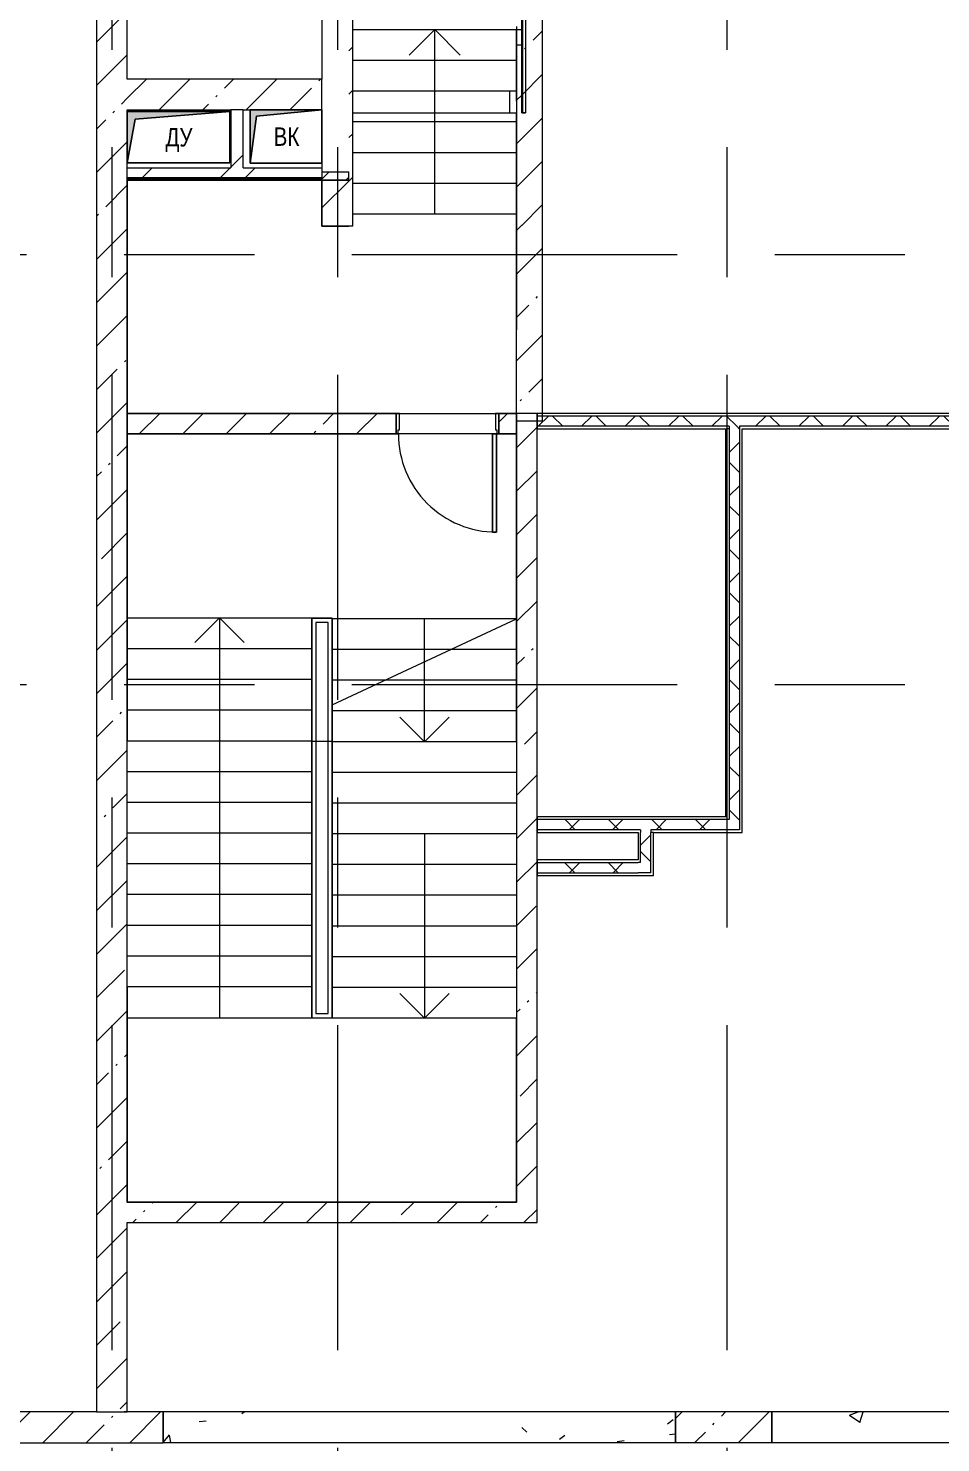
# Model space of a CAD drawing. Header units: millimetres. Extents: x 92932 to 275892, y -43515 to 30371.
# Drawn here: x 103515 to 112420, y -31683 to -17871 of the extents above; entities that cross this region are included whole.
import ezdxf

# ---------------------------------------------------------------- set-up
doc = ezdxf.new("R2010")
doc.units = ezdxf.units.MM
doc.linetypes.add('Осевые', pattern=[6350, 1270, -952.5, 3175, -952.5])
for name, color, linetype, lineweight in [('Двери', 7, 'Continuous', 9), ('Каркас_Импост', 7, 'Continuous', 9), ('Контуры', 7, 'Continuous', 9), ('Линии подступенков-1', 7, 'Continuous', 9), ('Линии свеса', 7, 'Continuous', 9), ('Марки вырезов', 7, 'Continuous', 9), ('Обобщенные модели', 7, 'Continuous', 9), ('Обобщенные модели-1', 7, 'Continuous', 5), ('Общие ребра', 7, 'Continuous', 9), ('Оси-1', 7, 'Осевые', 9), ('Панель', 7, 'Continuous', 9), ('Перекрытия', 7, 'Continuous', 9), ('Стены', 7, 'Continuous', 9), ('Стены-1', 7, 'Continuous', 18), ('Стрелки вверх', 7, 'Continuous', 9), ('Типовые аннотации', 7, 'Continuous', 9), ('Черная _1 сплошная', 7, 'Continuous', 9), ('Штриховка разреза-1', 7, 'Continuous', 9), ('Элементы узлов', 7, 'Continuous', 9)]:
    doc.layers.add(name, color=color, linetype=linetype, lineweight=lineweight)
doc.layers.add('Обобщенные модели-2', color=7, linetype='Continuous', lineweight=9, true_color=0xffbc79)
doc.styles.add('Arial', font='Arial.ttf', dxfattribs={"width": 0.8, "height": 180})
pattern_1 = [(45, (0, 0), (-424.264, 424.264), [600, -100, 20, -100]), (45, (0, 424), (-424.264, 424.264), [])]
pattern_2 = [(45, (0, 0), (-212.132, 212.132), []), (135, (0, 0), (-212.132, -212.132), [])]
pattern_3 = [(50, (0, 0), (1457.472, -127.512), [152.4, -1676.4]), (355, (0, 0), (-281.942, 1528.454), [121.92, -1341.12]), (100.451, (121.5, -10.6), (1175.541, 1400.933), [129.52, -1424.721]), (46.184, (0, 406.4), (2168.632, -336.342), [228.6, -2514.6]), (96.636, (180.7, 378.4), (1899.22, 1979.42), [194.28, -2137.08]), (351.184, (0, 406.4), (1899.24, 1979.402), [182.88, -2011.68]), (21, (203.2, 304.8), (1212.915, -818.121), [152.4, -1676.4]), (326, (203.2, 304.8), (494.417, 1473.504), [121.92, -1341.12]), (71.451, (304.3, 236.6), (1707.337, 655.37), [129.52, -1424.721]), (37.5, (0, 0), (24.7094, 676.4402), [67.056, -1257.808, 67.056, -1294.384, -1346.2]), (37.5, (0, 0), (24.7094, 676.4402), [-2686.304, 67.056, -1279.144]), (7.5, (0, 0), (534.5577, 801.4443), [67.056, -709.168, 67.056, -1227.328, -513.08]), (7.5, (0, 0), (534.5577, 801.4443), [-2070.608, 67.056, -446.024]), (327.5, (-453.14, 0), (1084.7275, -45.8312), [67.056, -440.944, 67.056, -1517.904, -2103.12]), (327.5, (-453.14, 0), (1084.7275, -45.8312), [-2092.96, 67.056, -2036.064]), (317.5, (-656.3, 0), (1185.035, 203.4135), [67.056, -593.344, 67.056, -985.52, -1493.52]), (317.5, (-656.3, 0), (1185.035, 203.4135), [-1712.976, 67.056, -1426.464])]
pattern_4 = [(45, (0, 0), (-502.8943, 502.8943), []), (45, (0, 762), (-502.8943, 502.8943), [])]

# ---------------------------------------------------------------- blocks, each defined once
blk = doc.blocks.new('Дверь - Однопольная - ДВ1_21х10-6240621-План 3-го этажа на отм_ _2_700')
at = {"layer": 'Двери'}
for p, q in [((-439, 1058), (-479, 1058)), ((-479, 1058), (-479, 100)), ((-439, 100), (-439, 1058)), ((-479, 100), (-439, 100))]:
    blk.add_line(p, q, dxfattribs=at)
blk.add_arc((-479, 100), 958, 360, 90, dxfattribs=at)
at = {"layer": 'Каркас_Импост'}
for p, q in [((-480, 100), (-500, 100)), ((-500, 100), (-500, -100)), ((-480, 60), (-480, 100)), ((-470, 60), (-480, 60)), ((-470, -100), (-470, 60)), ((480, 60), (470, 60)), ((470, 60), (470, -100)), ((500, 100), (480, 100)), ((480, 100), (480, 60)), ((500, -100), (500, 100)), ((-500, -100), (-470, -100)), ((470, -100), (500, -100))]:
    blk.add_line(p, q, dxfattribs=at)
at = {"layer": 'Панель'}
for p, q in [((-479, 1058), (-439, 1058)), ((-479, 100), (-479, 1058)), ((-439, 1058), (-439, 100)), ((-439, 100), (-479, 100))]:
    blk.add_line(p, q, dxfattribs=at)
blk = doc.blocks.new('170_ОтверстиеПрямоугольноеВертикальное - 170_ОтверстиеПрямоугольноеВертикальное-5688928-План 3-го этажа на отм_ _2_700')
at = {"layer": 'Обобщенные модели'}
for p, q in [((-350, 260), (350, 260)), ((-350, -260), (-350, 260)), ((350, 260), (350, -260)), ((350, -260), (-350, -260))]:
    blk.add_line(p, q, dxfattribs=at)
blk = doc.blocks.new('170_ОтверстиеПрямоугольноеВертикальное - 170_ОтверстиеПрямоугольноеВертикальное-5688920-План 3-го этажа на отм_ _2_700')
at = {"layer": 'Обобщенные модели'}
for p, q in [((-500, 250), (500, 250)), ((-500, -250), (-500, 250)), ((500, 250), (500, -250)), ((500, -250), (-500, -250))]:
    blk.add_line(p, q, dxfattribs=at)

msp = doc.modelspace()

# ---------------------------------------------------------------- hatches: boundary and pattern name
at = {"layer": 'Обобщенные модели-1'}
for points in [[(104481.6, -19183.4), (104556.6, -18758.4), (105481.6, -18683.4), (104481.6, -18683.4), (104481.6, -18716.5)], [(105681.5, -19187), (105742.5, -18728), (106381.5, -18667), (105681.5, -18667), (105681.5, -18716.5)]]:
    msp.add_hatch(color=256, dxfattribs=at).paths.add_polyline_path(points, flags=0)
at = {"layer": 'Штриховка разреза-1'}
h = msp.add_hatch(dxfattribs=at)
h.set_pattern_fill('FP_1', color=256, style=0, pattern_type=2)
h.set_pattern_definition(pattern_1)
h.paths.add_polyline_path([(104181.6, -31383.4), (104481.6, -31383.4), (104481.6, -10082.9), (104181.6, -10082.9), (104181.6, -31381.4)], flags=0)
h = msp.add_hatch(dxfattribs=at)
h.set_pattern_fill('FP_2', color=256, style=0, pattern_type=2)
h.set_pattern_definition(pattern_2)
h.paths.add_polyline_path([(108333.5, -18697.9), (108341.6, -18697.9), (108341.6, -15982.9), (108241.6, -15984.9), (108241.6, -16311.9), (108333.5, -16311.9), (108333.5, -18032.9)], flags=0)
h = msp.add_hatch(dxfattribs=at)
h.set_pattern_fill('FP_1', color=256, style=0, pattern_type=2)
h.set_pattern_definition(pattern_1)
h.paths.add_polyline_path([(108281.6, -21707.9), (108531.6, -21707.9), (108531.6, -15982.9), (108281.6, -15982.9), (108281.6, -16311.9), (108333.5, -16311.9), (108331.6, -20815.3), (108281.6, -20815.3), (108281.6, -20841.6)], flags=0)
h = msp.add_hatch(dxfattribs=at)
h.set_pattern_fill('FP_1', color=256, style=0, pattern_type=2)
h.set_pattern_definition(pattern_1)
h.paths.add_polyline_path([(106681.6, -19802.9), (106681.6, -16311.9), (106643.9, -16311.9), (106643.9, -19802.9)], flags=0)
h = msp.add_hatch(dxfattribs=at)
h.set_pattern_fill('FP_1', color=256, style=0, pattern_type=2)
h.set_pattern_definition(pattern_1)
h.paths.add_polyline_path([(108333.5, -20815.3), (108331.6, -18032.9), (108281.6, -18032.9), (108281.6, -20815.3)], flags=0)
h = msp.add_hatch(dxfattribs=at)
h.set_pattern_fill('FP_1', color=256, style=0, pattern_type=2)
h.set_pattern_definition(pattern_1)
h.paths.add_polyline_path([(105681.5, -18667.9), (105681.5, -18667), (106381.6, -18667), (106381.5, -18367.9), (104481.6, -18367.9), (104481.6, -18667.9), (105611.6, -18667.9)], flags=0)
h = msp.add_hatch(dxfattribs=at)
h.set_pattern_fill('FP_12', color=256, style=0, pattern_type=2)
h.set_pattern_definition(pattern_4)
h.paths.add_polyline_path([(105491.6, -19232.9), (105611.6, -19232.9), (105611.6, -18667.9), (105491.6, -18667.9), (105491.6, -18716.5)], flags=0)
h = msp.add_hatch(dxfattribs=at)
h.set_pattern_fill('FP_12', color=256, style=0, pattern_type=2)
h.set_pattern_definition(pattern_4)
h.paths.add_polyline_path([(106643.9, -19352.9), (106643.9, -19272.9), (106381.6, -19272.9), (106381.6, -19232.9), (104481.6, -19232.9), (104481.6, -19352.9), (106381.6, -19352.9)], flags=0)
h = msp.add_hatch(dxfattribs=at)
h.set_pattern_fill('FP_1', color=256, style=0, pattern_type=2)
h.set_pattern_definition(pattern_1)
h.paths.add_polyline_path([(106381.6, -19802.9), (106643.9, -19802.9), (106643.9, -19352.9), (106381.6, -19352.9), (106381.6, -19779.1)], flags=0)
h = msp.add_hatch(dxfattribs=at)
h.set_pattern_fill('FP_1', color=256, style=0, pattern_type=2)
h.set_pattern_definition(pattern_1)
h.paths.add_polyline_path([(107106.6, -21832.9), (107106.6, -21632.9), (104481.6, -21632.9), (104483.6, -21832.9), (105144.5, -21832.9)], flags=0)
h.paths.add_polyline_path([(108281.6, -21832.9), (108281.6, -21632.9), (108106.6, -21632.9), (108106.6, -21832.9)], flags=0)
h = msp.add_hatch(dxfattribs=at)
h.set_pattern_fill('FP_1', color=256, style=0, pattern_type=2)
h.set_pattern_definition(pattern_1)
h.paths.add_polyline_path([(108281.6, -29532.9), (108481.6, -29532.9), (108481.6, -21632.9), (108281.6, -21632.9), (108281.6, -29332.9)], flags=0)
h = msp.add_hatch(dxfattribs=at)
h.set_pattern_fill('FP_2', color=256, style=0, pattern_type=2)
h.set_pattern_definition(pattern_2)
h.paths.add_polyline_path([(113031.6, -21757.9), (113031.6, -21657.9), (108481.6, -21657.9), (108481.6, -21757.9), (112240.8, -21757.9)], flags=0)
h = msp.add_hatch(dxfattribs=at)
h.set_pattern_fill('FP_2', color=256, style=0, pattern_type=2)
h.set_pattern_definition(pattern_2)
h.paths.add_polyline_path([(110356.6, -25697.9), (110456.6, -25697.9), (110456.6, -21757.9), (110356.6, -21757.9), (110356.6, -25597.9)], flags=0)
h = msp.add_hatch(dxfattribs=at)
h.set_pattern_fill('FP_2', color=256, style=0, pattern_type=2)
h.set_pattern_definition(pattern_2)
h.paths.add_polyline_path([(110356.6, -25697.9), (110356.6, -25597.9), (108481.6, -25597.9), (108481.6, -25697.9), (110331.6, -25697.9)], flags=0)
h = msp.add_hatch(dxfattribs=at)
h.set_pattern_fill('FP_2', color=256, style=0, pattern_type=2)
h.set_pattern_definition(pattern_2)
h.paths.add_polyline_path([(109591.6, -26117.9), (109591.6, -25697.9), (109491.6, -25697.9), (109491.6, -26117.9)], flags=0)
h = msp.add_hatch(dxfattribs=at)
h.set_pattern_fill('FP_2', color=256, style=0, pattern_type=2)
h.set_pattern_definition(pattern_2)
h.paths.add_polyline_path([(109491.6, -26117.9), (109491.6, -26017.9), (108481.6, -26017.9), (108481.6, -26117.9), (109466.6, -26117.9)], flags=0)
h = msp.add_hatch(dxfattribs=at)
h.set_pattern_fill('FP_1', color=256, style=0, pattern_type=2)
h.set_pattern_definition(pattern_1)
h.paths.add_polyline_path([(108281.6, -29532.9), (108281.6, -29332.9), (104481.6, -29332.9), (104481.6, -29532.9), (105144.5, -29532.9)], flags=0)
h = msp.add_hatch(dxfattribs=at)
h.set_pattern_fill('FP_1', color=256, style=0, pattern_type=2)
h.set_pattern_definition(pattern_1)
h.paths.add_polyline_path([(104831.6, -31683.4), (104831.6, -31383.4), (100386.6, -31383.4), (100386.6, -31683.4)], flags=0)
h.paths.add_polyline_path([(99886.6, -31683.4), (99886.6, -31383.4), (98048.3, -31383.4), (98048.3, -31683.4)], flags=0)
h = msp.add_hatch(dxfattribs=at)
h.set_pattern_fill('FP_15', color=256, style=0, pattern_type=2)
h.set_pattern_definition(pattern_3)
h.paths.add_polyline_path([(105144.5, -31682.9), (109831.6, -31682.9), (109831.6, -31382.9), (104831.6, -31383.4), (104831.6, -31682.9)], flags=0)
h = msp.add_hatch(dxfattribs=at)
h.set_pattern_fill('FP_1', color=256, style=0, pattern_type=2)
h.set_pattern_definition(pattern_1)
h.paths.add_polyline_path([(110771.6, -31682.9), (110771.6, -31382.9), (109831.6, -31382.9), (109831.6, -31682.9)], flags=0)
h = msp.add_hatch(dxfattribs=at)
h.set_pattern_fill('FP_15', color=256, style=0, pattern_type=2)
h.set_pattern_definition(pattern_3)
h.paths.add_polyline_path([(117371.6, -31682.9), (122431.6, -31682.9), (122431.6, -31382.9), (117371.6, -31382.9), (117371.6, -31466.9)], flags=0)
h.paths.add_polyline_path([(116431.6, -31682.9), (116431.6, -31382.9), (110771.6, -31382.9), (110771.6, -31682.9), (112240.8, -31682.9)], flags=0)

# ---------------------------------------------------------------- linework, layer by layer
at = {"layer": 'Контуры'}
for p, q in [((106681.6, -17882.9), (108281.6, -17882.9)), ((106681.6, -19682.9), (106681.6, -17882.9)), ((108281.6, -18582.9), (108281.6, -17882.9)), ((108281.6, -19682.9), (108281.6, -18697.9)), ((106681.6, -19682.9), (108281.6, -19682.9)), ((104481.6, -21832.9), (104481.6, -23327.9)), ((108281.6, -21832.9), (104481.6, -21832.9)), ((104481.6, -21832.9), (104481.6, -23632.9)), ((108281.6, -21832.9), (104481.6, -21832.9)), ((108281.6, -23637.9), (108281.6, -21832.9)), ((108281.6, -23637.9), (108281.6, -21832.9)), ((104481.6, -23032.9), (104481.6, -24832.9)), ((108281.6, -24837.9), (108281.6, -23032.9)), ((104481.6, -27227.9), (104481.6, -23327.9)), ((104481.6, -27532.9), (104481.6, -23632.9)), ((106281.6, -23632.9), (106481.6, -23632.9)), ((106281.6, -27532.9), (106281.6, -23632.9)), ((106481.6, -23632.9), (106481.6, -23637.9)), ((108281.6, -23637.9), (106481.6, -23637.9)), ((108281.6, -23637.9), (106481.6, -23637.9)), ((106481.6, -23637.9), (106481.6, -24477.2)), ((106481.6, -23637.9), (106481.6, -27537.9)), ((108281.6, -23637.9), (108281.6, -27537.9)), ((104481.6, -29332.9), (104481.6, -24832.9)), ((106281.6, -24832.9), (106481.6, -24832.9)), ((106481.6, -24832.9), (106481.6, -24837.9)), ((108281.6, -24837.9), (106481.6, -24837.9)), ((106481.6, -24837.9), (106481.6, -27537.9)), ((108281.6, -24837.9), (108281.6, -27537.9)), ((104481.6, -27227.9), (104481.6, -29332.9)), ((104481.6, -27227.9), (106281.6, -27227.9)), ((104481.6, -27532.9), (104481.6, -29337.9)), ((106281.6, -27537.9), (106281.6, -27532.9)), ((106481.6, -27537.9), (106281.6, -27537.9)), ((108281.6, -29332.9), (108281.6, -27537.9)), ((108281.6, -29337.9), (108281.6, -27537.9)), ((104481.6, -29332.9), (108281.6, -29332.9))]:
    msp.add_line(p, q, dxfattribs=at)
at = {"layer": 'Линии подступенков-1'}
for p, q in [((106681.6, -18182.9), (108281.6, -18182.9)), ((106681.6, -18482.9), (108281.6, -18482.9)), ((106681.6, -18782.9), (108281.6, -18782.9)), ((106681.6, -19082.9), (108281.6, -19082.9)), ((106681.6, -19382.9), (108281.6, -19382.9)), ((106681.6, -19682.9), (108281.6, -19682.9)), ((104481.6, -23627.9), (106281.6, -23627.9)), ((108281.6, -23637.9), (106481.6, -23637.9)), ((108281.6, -23637.9), (106481.6, -23637.9)), ((104481.6, -23927.9), (106281.6, -23927.9)), ((107638.3, -23937.9), (106481.6, -23937.9)), ((108281.6, -23937.9), (106481.6, -23937.9)), ((104481.6, -24227.9), (106281.6, -24227.9)), ((106994.9, -24237.9), (106481.6, -24237.9)), ((108281.6, -24237.9), (106481.6, -24237.9)), ((104481.6, -24527.9), (106281.6, -24527.9)), ((108281.6, -24537.9), (106481.6, -24537.9)), ((104481.6, -24827.9), (106281.6, -24827.9)), ((108281.6, -24837.9), (106481.6, -24837.9)), ((108281.6, -24837.9), (106481.6, -24837.9)), ((104481.6, -25127.9), (106281.6, -25127.9)), ((108281.6, -25137.9), (106481.6, -25137.9)), ((108281.6, -25137.9), (106481.6, -25137.9)), ((104481.6, -25427.9), (106281.6, -25427.9)), ((108281.6, -25437.9), (106481.6, -25437.9)), ((108281.6, -25437.9), (106481.6, -25437.9)), ((104481.6, -25727.9), (106281.6, -25727.9)), ((108281.6, -25737.9), (106481.6, -25737.9)), ((108281.6, -25737.9), (106481.6, -25737.9)), ((104481.6, -26027.9), (106281.6, -26027.9)), ((108281.6, -26037.9), (106481.6, -26037.9)), ((108281.6, -26037.9), (106481.6, -26037.9)), ((104481.6, -26327.9), (106281.6, -26327.9)), ((108281.6, -26337.9), (106481.6, -26337.9)), ((108281.6, -26337.9), (106481.6, -26337.9)), ((104481.6, -26627.9), (106281.6, -26627.9)), ((108281.6, -26637.9), (106481.6, -26637.9)), ((108281.6, -26637.9), (106481.6, -26637.9)), ((104481.6, -26927.9), (106281.6, -26927.9)), ((108281.6, -26937.9), (106481.6, -26937.9)), ((108281.6, -26937.9), (106481.6, -26937.9)), ((104481.6, -27227.9), (106281.6, -27227.9)), ((108281.6, -27237.9), (106481.6, -27237.9)), ((108281.6, -27237.9), (106481.6, -27237.9)), ((108281.6, -27537.9), (106481.6, -27537.9)), ((108281.6, -27537.9), (106481.6, -27537.9))]:
    msp.add_line(p, q, dxfattribs=at)
at = {"layer": 'Линии свеса'}
for p, q in [((106681.6, -18182.9), (108281.6, -18182.9)), ((106681.6, -18482.9), (108281.6, -18482.9)), ((106681.6, -18782.9), (108281.6, -18782.9)), ((106681.6, -19082.9), (108281.6, -19082.9)), ((106681.6, -19382.9), (108281.6, -19382.9)), ((104481.6, -23627.9), (106281.6, -23627.9)), ((104481.6, -23927.9), (106281.6, -23927.9)), ((107638.3, -23937.9), (106481.6, -23937.9)), ((108281.6, -23937.9), (106481.6, -23937.9)), ((104481.6, -24227.9), (106281.6, -24227.9)), ((106994.9, -24237.9), (106481.6, -24237.9)), ((108281.6, -24237.9), (106481.6, -24237.9)), ((104481.6, -24527.9), (106281.6, -24527.9)), ((108281.6, -24537.9), (106481.6, -24537.9)), ((104481.6, -24827.9), (106281.6, -24827.9)), ((108281.6, -24837.9), (106481.6, -24837.9)), ((104481.6, -25127.9), (106281.6, -25127.9)), ((108281.6, -25137.9), (106481.6, -25137.9)), ((108281.6, -25137.9), (106481.6, -25137.9)), ((104481.6, -25427.9), (106281.6, -25427.9)), ((108281.6, -25437.9), (106481.6, -25437.9)), ((108281.6, -25437.9), (106481.6, -25437.9)), ((104481.6, -25727.9), (106281.6, -25727.9)), ((108281.6, -25737.9), (106481.6, -25737.9)), ((108281.6, -25737.9), (106481.6, -25737.9)), ((104481.6, -26027.9), (106281.6, -26027.9)), ((108281.6, -26037.9), (106481.6, -26037.9)), ((108281.6, -26037.9), (106481.6, -26037.9)), ((104481.6, -26327.9), (106281.6, -26327.9)), ((108281.6, -26337.9), (106481.6, -26337.9)), ((108281.6, -26337.9), (106481.6, -26337.9)), ((104481.6, -26627.9), (106281.6, -26627.9)), ((108281.6, -26637.9), (106481.6, -26637.9)), ((108281.6, -26637.9), (106481.6, -26637.9)), ((104481.6, -26927.9), (106281.6, -26927.9)), ((108281.6, -26937.9), (106481.6, -26937.9)), ((108281.6, -26937.9), (106481.6, -26937.9)), ((108281.6, -27237.9), (106481.6, -27237.9)), ((108281.6, -27237.9), (106481.6, -27237.9))]:
    msp.add_line(p, q, dxfattribs=at)
at = {"layer": 'Марки вырезов'}
msp.add_line((106481.6, -24477.2), (108281.6, -23637.9), dxfattribs=at)
at = {"layer": 'Обобщенные модели-2'}
for p, q in [((104481.6, -18683.4), (105481.6, -18683.4)), ((104481.6, -19183.4), (104481.6, -18683.4)), ((105481.6, -18683.4), (104481.6, -18683.4)), ((104481.6, -18683.4), (104481.6, -19182.9)), ((105481.6, -18683.4), (105481.6, -19183.4)), ((105481.6, -19182.9), (105481.6, -18683.4)), ((105681.5, -18667), (106381.5, -18667)), ((105681.5, -19187), (105681.5, -18667)), ((106381.5, -18667), (106381.5, -19187)), ((106381.5, -19182.9), (106381.5, -18667.9)), ((105481.6, -19183.4), (104481.6, -19183.4)), ((106381.5, -19187), (105681.5, -19187))]:
    msp.add_line(p, q, dxfattribs=at)
at = {"layer": 'Общие ребра'}
for p, q in [((104481.6, -18367.9), (104481.6, -12654.8)), ((104181.6, -15732.9), (104181.6, -31381.4)), ((108341.6, -18697.9), (108341.6, -15982.9)), ((106681.6, -19802.9), (106681.6, -16311.9)), ((108333.5, -17907.9), (108331.6, -17907.9)), ((108331.6, -17907.9), (108333.5, -17907.9)), ((105611.6, -18667.9), (105491.6, -18667.9)), ((104481.6, -21632.9), (104481.6, -19337.9)), ((104481.6, -19352.9), (104481.6, -19337.9)), ((106381.6, -19802.9), (106643.9, -19802.9)), ((106681.6, -19802.9), (106643.9, -19802.9)), ((104483.6, -21632.9), (104481.6, -21632.9)), ((107106.6, -21632.9), (104483.6, -21632.9)), ((108281.6, -21632.9), (108106.6, -21632.9)), ((113031.6, -21632.9), (108481.6, -21632.9)), ((113031.6, -21657.9), (108481.6, -21657.9)), ((110356.6, -21757.9), (108481.6, -21757.9)), ((110356.6, -21782.9), (110331.6, -21782.9)), ((110356.6, -21757.9), (110356.6, -21782.9)), ((110356.6, -21782.9), (110356.6, -25597.9)), ((113031.6, -21757.9), (110456.6, -21757.9)), ((110456.6, -21757.9), (110456.6, -21782.9)), ((110456.6, -21782.9), (110456.6, -25697.9)), ((104481.6, -29332.9), (104481.6, -21832.9)), ((104483.6, -21832.9), (107106.6, -21832.9)), ((108106.6, -21832.9), (108281.6, -21832.9)), ((110331.6, -25597.9), (108481.6, -25597.9)), ((110356.6, -25597.9), (110331.6, -25597.9)), ((109491.6, -25697.9), (108481.6, -25697.9)), ((109491.6, -25697.9), (109491.6, -25722.9)), ((109491.6, -26017.9), (109491.6, -25722.9)), ((110331.6, -25697.9), (109591.6, -25697.9)), ((109591.6, -25697.9), (109591.6, -25722.9)), ((109616.6, -25722.9), (109591.6, -25722.9)), ((109591.6, -26117.9), (109591.6, -25722.9)), ((110356.6, -25697.9), (110331.6, -25697.9)), ((110456.6, -25697.9), (110356.6, -25697.9)), ((108481.6, -26017.9), (109466.6, -26017.9)), ((109491.6, -26017.9), (109466.6, -26017.9)), ((108481.6, -26117.9), (109466.6, -26117.9)), ((109491.6, -26117.9), (109466.6, -26117.9)), ((109591.6, -26117.9), (109491.6, -26117.9)), ((104181.6, -31383.4), (104481.6, -31383.4)), ((104831.6, -31383.4), (104831.6, -31682.9)), ((104831.6, -31682.9), (104831.6, -31383.4)), ((109831.6, -31382.9), (109831.6, -31682.9)), ((109831.6, -31682.9), (109831.6, -31382.9)), ((110771.6, -31682.9), (110771.6, -31382.9)), ((110771.6, -31382.9), (110771.6, -31682.9))]:
    msp.add_line(p, q, dxfattribs=at)
at = {"layer": 'Оси-1'}
for p, q in [((104331.6, 25417.1), (104331.6, -41737.8)), ((106531.6, 25417.1), (106531.6, -41737.8)), ((110331.6, 25417.1), (110331.6, -41737.8)), ((150171.6, -20082.9), (92932.1, -20082.9)), ((150171.6, -24282.9), (92932.1, -24282.9)), ((150171.6, -31382.9), (92932.1, -31382.9))]:
    msp.add_line(p, q, dxfattribs=at)
at = {"layer": 'Перекрытия'}
for p, q in [((108333.5, -17882.9), (108333.5, -16311.9)), ((108333.5, -17882.9), (108333.5, -16311.9)), ((106681.6, -17882.9), (108281.6, -17882.9)), ((108281.6, -17852.9), (108281.6, -17882.9)), ((108281.6, -17882.9), (108333.5, -17882.9)), ((104181.6, -18382.9), (104181.6, -21832.9)), ((106681.6, -19352.9), (106681.6, -18382.9)), ((104481.6, -19182.9), (104481.6, -18667.9)), ((105481.6, -18667.9), (105481.6, -19182.9)), ((106381.6, -18667.9), (106381.6, -19182.9)), ((106381.6, -19352.9), (104481.6, -19352.9)), ((104481.6, -19352.9), (104481.6, -21632.9)), ((106381.6, -19802.9), (106381.6, -19352.9)), ((108281.6, -21632.9), (108281.6, -19352.9)), ((108281.6, -21632.9), (108281.6, -19652.9)), ((106681.6, -19802.9), (106381.6, -19802.9)), ((104481.6, -21632.9), (108281.6, -21632.9))]:
    msp.add_line(p, q, dxfattribs=at)
at = {"layer": 'Стены'}
for p, q in [((106381.6, -13632.9), (106381.6, -18367.9)), ((108333.5, -17882.9), (108333.5, -16311.9)), ((108281.6, -18032.9), (108281.6, -17882.9)), ((108333.5, -18697.9), (108333.5, -17882.9)), ((108333.5, -18032.9), (108333.5, -17882.9)), ((108281.6, -18032.9), (108331.6, -18032.9)), ((108216.6, -18697.9), (108216.6, -18482.9)), ((106381.6, -18667.9), (106381.6, -19232.9)), ((106681.6, -18697.9), (108281.6, -18697.9)), ((108281.6, -18699.9), (106683.6, -18699.9)), ((108216.6, -18697.9), (108281.6, -18697.9)), ((106381.6, -19272.9), (106381.6, -19352.9)), ((106643.9, -19352.9), (106643.9, -19272.9)), ((106643.9, -19352.9), (106643.9, -19272.9)), ((106381.6, -19352.9), (106643.9, -19352.9)), ((106643.9, -19352.9), (106381.6, -19352.9)), ((107106.6, -21832.9), (107106.6, -21632.9)), ((107106.6, -21632.9), (108106.6, -21632.9)), ((108106.6, -21632.9), (108106.6, -21832.9)), ((110324.6, -21782.9), (110331.6, -21782.9)), ((110324.6, -25565.9), (110324.6, -21789.9)), ((110331.6, -21782.9), (110331.6, -25565.9))]:
    msp.add_line(p, q, dxfattribs=at)
at = {"layer": 'Стены-1'}
for p, q in [((108366.6, -15982.9), (108366.6, -18697.9)), ((108531.6, -15984.9), (108531.6, -21707.9)), ((108279.6, -17880.9), (108279.6, -20815.3)), ((108281.6, -17880.9), (108279.6, -17880.9)), ((108281.6, -17882.9), (108281.6, -20815.3)), ((108331.6, -17882.9), (108333.5, -17882.9)), ((108331.6, -18032.9), (108331.6, -17882.9)), ((108281.6, -18032.9), (108281.6, -20815.3)), ((108281.6, -18032.9), (108331.6, -18032.9)), ((106381.6, -18367.9), (104481.6, -18367.9)), ((106381.6, -18667.9), (106381.6, -18367.9)), ((104481.6, -19337.9), (104481.6, -18667.9)), ((104481.6, -18667.9), (105491.6, -18667.9)), ((105491.6, -18667.9), (105491.6, -19232.9)), ((105611.6, -18667.9), (105681.5, -18667.9)), ((105611.6, -19232.9), (105611.6, -18667.9)), ((108366.6, -18697.9), (108333.5, -18697.9)), ((108366.6, -18697.9), (108333.5, -18697.9)), ((108366.6, -18699.9), (108333.5, -18699.9)), ((104481.6, -19232.9), (105491.6, -19232.9)), ((104481.6, -19337.9), (104481.6, -19232.9)), ((106381.6, -19332.9), (104481.6, -19332.9)), ((104481.6, -19332.9), (104481.6, -19337.9)), ((105611.6, -19232.9), (106381.6, -19232.9)), ((106381.6, -19232.9), (106381.6, -19272.9)), ((106381.6, -19272.9), (106643.9, -19272.9)), ((106381.6, -19337.9), (106381.6, -19332.9)), ((106643.9, -19352.9), (106643.9, -19272.9)), ((104481.6, -19352.9), (106381.6, -19352.9)), ((104483.6, -19337.9), (106381.6, -19337.9)), ((106381.6, -19352.9), (106381.6, -19802.9)), ((106381.6, -19352.9), (106643.9, -19352.9)), ((108279.6, -21630.9), (108279.6, -20815.3)), ((108281.6, -21707.9), (108281.6, -20815.3)), ((108281.6, -21630.9), (108281.6, -20815.3)), ((104481.6, -21832.9), (104481.6, -21632.9)), ((104481.6, -21632.9), (104481.6, -21832.9)), ((107106.6, -21832.9), (107106.6, -21632.9)), ((108106.6, -21632.9), (108106.6, -21832.9)), ((108281.6, -21632.9), (108281.6, -29332.9)), ((108481.6, -21632.9), (108281.6, -21632.9)), ((108281.6, -21832.9), (108281.6, -21632.9)), ((108481.6, -29532.9), (108481.6, -21632.9)), ((108481.6, -21632.9), (108481.6, -21782.9)), ((108531.6, -21707.9), (108281.6, -21707.9)), ((108481.6, -21782.9), (110331.6, -21782.9)), ((110331.6, -21782.9), (110331.6, -25572.9)), ((110481.6, -21782.9), (113031.6, -21782.9)), ((110481.6, -25722.9), (110481.6, -21782.9)), ((104481.6, -21832.9), (104483.6, -21832.9)), ((110331.6, -25572.9), (108481.6, -25572.9)), ((108481.6, -25572.9), (108481.6, -25722.9)), ((108481.6, -25722.9), (109466.6, -25722.9)), ((109466.6, -25722.9), (109466.6, -25992.9)), ((109616.6, -25722.9), (110331.6, -25722.9)), ((109616.6, -26142.9), (109616.6, -25722.9)), ((110331.6, -25722.9), (110456.6, -25722.9)), ((110456.6, -25722.9), (110481.6, -25722.9)), ((109466.6, -25992.9), (108481.6, -25992.9)), ((108481.6, -25992.9), (108481.6, -26142.9)), ((108481.6, -26142.9), (109466.6, -26142.9)), ((109466.6, -26142.9), (109591.6, -26142.9)), ((109591.6, -26142.9), (109616.6, -26142.9)), ((108281.6, -29332.9), (104483.6, -29332.9)), ((104481.6, -31383.4), (104481.6, -29532.9)), ((104481.6, -29532.9), (108281.6, -29532.9)), ((108281.6, -29532.9), (108481.6, -29532.9)), ((104181.6, -31383.4), (100386.6, -31383.4)), ((104831.6, -31383.4), (104481.6, -31383.4)), ((109831.6, -31382.9), (104831.6, -31382.9)), ((104831.6, -31382.9), (104831.6, -31383.4)), ((110771.6, -31382.9), (109831.6, -31382.9)), ((116431.6, -31382.9), (110771.6, -31382.9)), ((100386.6, -31683.4), (104831.6, -31683.4)), ((104831.6, -31682.9), (109831.6, -31682.9)), ((104831.6, -31683.4), (104831.6, -31682.9)), ((109831.6, -31682.9), (110771.6, -31682.9)), ((110771.6, -31682.9), (116431.6, -31682.9))]:
    msp.add_line(p, q, dxfattribs=at)
at = {"layer": 'Стрелки вверх'}
for p, q in [((107481.6, -17882.9), (107231.6, -18132.9)), ((107481.6, -18182.9), (107481.6, -17882.9)), ((107481.6, -17882.9), (107731.6, -18132.9)), ((107481.6, -18482.9), (107481.6, -18182.9)), ((107481.6, -18782.9), (107481.6, -18482.9)), ((107481.6, -19082.9), (107481.6, -18782.9)), ((107481.6, -19382.9), (107481.6, -19082.9)), ((107481.6, -19682.9), (107481.6, -19382.9))]:
    msp.add_line(p, q, dxfattribs=at)
at = {"layer": 'Черная _1 сплошная'}
for p, q in [((105381.6, -23627.9), (105141.2, -23868.3)), ((105381.6, -23627.9), (105381.6, -27537.9)), ((105381.6, -23627.9), (105622, -23868.3)), ((106281.6, -23632.9), (106281.6, -27532.9)), ((106481.6, -23632.9), (106281.6, -23632.9)), ((106281.6, -23632.9), (106281.6, -27532.9)), ((106481.6, -23632.9), (106281.6, -23632.9)), ((106281.6, -23632.9), (106281.6, -27532.9)), ((106481.6, -23632.9), (106281.6, -23632.9)), ((106321.6, -23672.9), (106321.6, -27492.9)), ((106441.6, -23672.9), (106321.6, -23672.9)), ((106441.6, -27492.9), (106441.6, -23672.9)), ((106481.6, -27532.9), (106481.6, -23632.9)), ((106481.6, -27532.9), (106481.6, -23632.9)), ((106481.6, -27532.9), (106481.6, -23632.9)), ((107381.6, -24837.9), (107381.6, -23637.9)), ((107381.6, -24837.9), (107141.2, -24597.5)), ((107381.6, -24837.9), (107622, -24597.5)), ((107381.6, -25737.9), (107381.6, -27537.9)), ((107381.6, -27537.9), (107141.2, -27297.5)), ((107381.6, -27537.9), (107622, -27297.5)), ((106681.6, -27537.9), (104481.6, -27537.9)), ((106281.6, -27532.9), (106481.6, -27532.9)), ((106281.6, -27532.9), (106481.6, -27532.9)), ((106281.6, -27532.9), (106481.6, -27532.9)), ((106321.6, -27492.9), (106441.6, -27492.9))]:
    msp.add_line(p, q, dxfattribs=at)
at = {"layer": 'Элементы узлов'}
for p, q in [((105481.6, -18683.4), (104481.6, -18683.4)), ((104481.6, -18683.4), (104481.6, -19183.4)), ((104481.6, -19183.4), (104556.6, -18758.4)), ((104556.6, -18758.4), (104481.6, -19183.4)), ((104556.6, -18758.4), (105481.6, -18683.4)), ((105481.6, -18683.4), (104556.6, -18758.4)), ((105481.6, -19183.4), (105481.6, -18683.4)), ((106381.5, -18667), (105681.5, -18667)), ((105681.5, -18667), (105681.5, -19187)), ((105681.5, -19187), (105742.5, -18728)), ((105742.5, -18728), (105681.5, -19187)), ((105742.5, -18728), (106381.5, -18667)), ((106381.5, -18667), (105742.5, -18728)), ((106381.5, -19187), (106381.5, -18667)), ((104481.6, -19183.4), (105481.6, -19183.4)), ((105681.5, -19187), (106381.5, -19187))]:
    msp.add_line(p, q, dxfattribs=at)

# ---------------------------------------------------------------- block references
at = {"layer": 'Двери', "rotation": 180}
msp.add_blockref('Дверь - Однопольная - ДВ1_21х10-6240621-План 3-го этажа на отм_ _2_700', (107606.6, -21732.9), dxfattribs=at)
at = {"layer": 'Обобщенные модели'}
for name, p in [('170_ОтверстиеПрямоугольноеВертикальное - 170_ОтверстиеПрямоугольноеВертикальное-5688920-План 3-го этажа на отм_ _2_700', (104981.6, -18933.4)), ('170_ОтверстиеПрямоугольноеВертикальное - 170_ОтверстиеПрямоугольноеВертикальное-5688928-План 3-го этажа на отм_ _2_700', (106031.5, -18927))]:
    msp.add_blockref(name, p, dxfattribs=at)

# ---------------------------------------------------------------- texts
at = {"layer": 'Типовые аннотации', "char_height": 180, "attachment_point": 1, "style": 'Arial'}
for s, insert, width in [('ДУ', (104853.8, -18845.4), 320.675), ('ВК', (105909.3, -18839), 307.848)]:
    msp.add_mtext(s, dxfattribs=dict(at, insert=insert, width=width))

doc.saveas('drawing.dxf')
